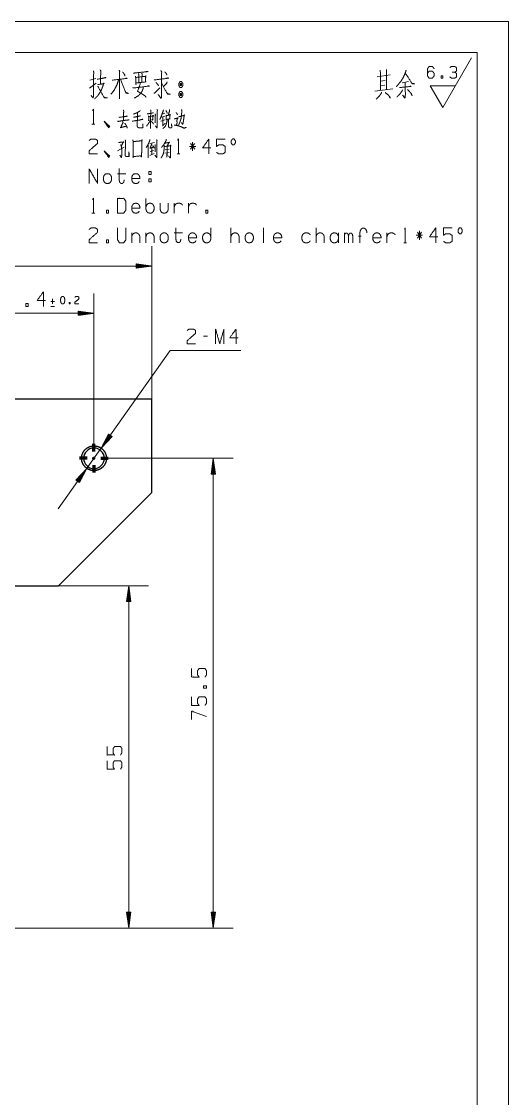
# Model space of a CAD drawing. Header units: millimetres. Extents: x 0 to 210, y 0 to 297.
# Drawn here: x 131.8 to 210, y 123.9 to 297 of the extents above; entities that cross this region are included whole.
import ezdxf

# ---------------------------------------------------------------- set-up
doc = ezdxf.new("R2010")
doc.units = ezdxf.units.MM
doc.layers.add('101', color=7, linetype='Continuous', true_color=0xffffff)

msp = doc.modelspace()

# ---------------------------------------------------------------- linework, layer by layer
at = {"layer": '101', "color": 133, "linetype": 'Continuous', "lineweight": 18}
for p, q in [((210, 297), (0, 297)), ((210, 0), (210, 297)), ((205, 292), (25, 292)), ((205, 5), (205, 292))]:
    msp.add_line(p, q, dxfattribs=at)
at = {"layer": '101', "color": 43, "linetype": 'Continuous', "lineweight": 18}
for p, q in [((199.44, 283.18), (204.06, 291.18)), ((197.42, 286.68), (201.46, 286.68)), ((199.44, 283.18), (197.42, 286.68))]:
    msp.add_line(p, q, dxfattribs=at)
at = {"layer": '101', "color": 72, "linetype": 'Continuous', "lineweight": 18}
for p, q in [((142.8, 287.57), (143.75, 287.83)), ((188.9, 288.11), (191.02, 288.41)), ((189.48, 287.4), (190.2, 287.55)), ((193.96, 287.36), (192.92, 287.17)), ((142.75, 286.29), (143.81, 287.12)), ((188.55, 285.79), (191.44, 286.16)), ((189.45, 286.72), (190.17, 286.8)), ((154.42, 282.13), (154.84, 282.25)), ((143.14, 280.5), (143.57, 280.5)), ((154.86, 281.18), (154.21, 281)), ((154.35, 281.63), (154.83, 281.78)), ((152.41, 277.39), (153.17, 277.57)), ((153.29, 277.24), (153.29, 276.04)), ((159.79, 276.94), (158.78, 276.94)), ((158.95, 277.42), (159.63, 276.47)), ((159.61, 277.42), (158.95, 276.47)), ((159.27, 276.22), (159.27, 277.64)), ((147.24, 276.22), (148.3, 276.82)), ((152.43, 275.47), (153.12, 275.82)), ((152.46, 276.14), (153.03, 276.29)), ((154.81, 275.87), (155.55, 275.97)), ((155.52, 276.49), (154.88, 276.39)), ((156.8, 275.74), (157.23, 275.74)), ((147.24, 272.55), (148.56, 272.55)), ((152.28, 271.7), (152.28, 271.23)), ((152.28, 271.7), (152.62, 271.7)), ((151.79, 266.84), (151.79, 268.59)), ((156.34, 266.22), (156.34, 267.79)), ((158.62, 266.22), (158.62, 267.79)), ((143.14, 266.22), (143.57, 266.22)), ((165.45, 261.45), (165.45, 263.83)), ((170.67, 263.85), (170.67, 261.45)), ((179.11, 261.45), (179.11, 263.83)), ((195.38, 263.13), (196.05, 262.18)), ((196.03, 263.13), (195.38, 262.18)), ((195.7, 261.93), (195.7, 263.35)), ((149.51, 263.03), (149.51, 261.45)), ((151.79, 263.03), (151.79, 261.45)), ((156.34, 263.03), (157.67, 263.03)), ((182.71, 261.45), (182.71, 263.03)), ((183.66, 261.45), (183.66, 263.03)), ((186.36, 262.5), (185.94, 262.5)), ((190.49, 261.45), (190.49, 263.03)), ((193.23, 261.45), (193.65, 261.45)), ((196.21, 262.65), (195.2, 262.65)), ((137.11, 252.02), (136.54, 252.02)), ((136.54, 251.23), (137.11, 251.23)), ((136.82, 252.42), (136.82, 251.62)), ((161.71, 246.42), (161.04, 246.42))]:
    msp.add_line(p, q, dxfattribs=at)
at = {"layer": '101', "color": 22, "linetype": 'Continuous', "lineweight": 18}
for p, q in [((152.76, 236.32), (152.76, 260.89)), ((152.76, 257.71), (150.22, 258.05)), ((150.22, 258.05), (150.22, 257.38)), ((150.22, 258.04), (150.26, 258.04)), ((150.22, 258.04), (150.26, 258.04)), ((150.22, 257.99), (150.64, 257.99)), ((150.22, 257.94), (151.03, 257.94)), ((150.22, 257.89), (151.41, 257.89)), ((51.76, 257.71), (152.76, 257.71)), ((150.22, 257.84), (151.8, 257.84)), ((150.22, 257.79), (152.19, 257.79)), ((150.22, 257.74), (152.57, 257.74)), ((150.22, 257.38), (152.76, 257.71)), ((150.22, 257.69), (152.57, 257.69)), ((150.22, 257.64), (152.19, 257.64)), ((150.22, 257.59), (151.8, 257.59)), ((150.22, 257.53), (151.41, 257.53)), ((150.22, 257.48), (151.03, 257.48)), ((150.22, 257.43), (150.64, 257.43)), ((150.22, 257.38), (150.26, 257.38)), ((150.22, 257.38), (150.26, 257.38)), ((143.46, 229.12), (143.46, 253.3)), ((118.06, 250.12), (143.46, 250.12)), ((140.92, 250.46), (140.92, 249.79)), ((143.46, 250.12), (140.92, 250.46)), ((140.92, 250.45), (140.96, 250.45)), ((140.92, 250.45), (140.96, 250.45)), ((140.92, 250.4), (141.34, 250.4)), ((140.92, 250.35), (141.73, 250.35)), ((140.92, 250.3), (142.11, 250.3)), ((140.92, 250.25), (142.5, 250.25)), ((140.92, 250.2), (142.89, 250.2)), ((140.92, 250.15), (143.27, 250.15)), ((140.92, 249.79), (143.46, 250.12)), ((140.92, 250.1), (143.27, 250.1)), ((140.92, 250.05), (142.89, 250.05)), ((140.92, 250), (142.5, 250)), ((140.92, 249.95), (142.11, 249.95)), ((140.92, 249.89), (141.73, 249.89)), ((140.92, 249.84), (141.34, 249.84)), ((140.92, 249.79), (140.96, 249.79)), ((140.92, 249.79), (140.96, 249.79)), ((137.72, 218.71), (155.71, 244.13)), ((155.71, 244.13), (167.04, 244.13)), ((145.81, 230.72), (144.62, 228.45)), ((144.62, 228.45), (146.36, 230.34)), ((146.07, 230.54), (144.71, 228.63)), ((146.11, 230.51), (144.75, 228.6)), ((146.02, 230.57), (144.89, 228.97)), ((146.15, 230.48), (145.02, 228.88)), ((145.98, 230.6), (145.07, 229.32)), ((145.94, 230.63), (145.25, 229.66)), ((146.19, 230.45), (145.28, 229.17)), ((145.9, 230.66), (145.44, 230)), ((146.23, 230.43), (145.54, 229.45)), ((145.86, 230.69), (145.62, 230.35)), ((145.82, 230.72), (145.8, 230.69)), ((145.82, 230.72), (145.8, 230.69)), ((146.36, 230.34), (145.81, 230.72)), ((146.27, 230.4), (145.81, 229.74)), ((146.31, 230.37), (146.07, 230.03)), ((146.36, 230.34), (146.34, 230.31)), ((146.36, 230.34), (146.34, 230.31)), ((145.76, 226.82), (165.79, 226.82)), ((162.61, 226.82), (162.28, 224.28)), ((162.95, 224.28), (162.61, 226.82)), ((162.61, 151.32), (162.61, 226.82)), ((142.31, 225.19), (140.57, 223.31)), ((140.82, 223.13), (142.18, 225.05)), ((140.86, 223.1), (142.22, 225.02)), ((141.11, 222.92), (142.31, 225.19)), ((162.38, 224.28), (162.38, 225.09)), ((162.43, 224.28), (162.43, 225.47)), ((162.48, 224.28), (162.48, 225.86)), ((162.54, 224.28), (162.54, 226.24)), ((162.59, 224.28), (162.59, 226.63)), ((162.64, 224.28), (162.64, 226.63)), ((162.69, 224.28), (162.69, 226.24)), ((162.74, 224.28), (162.74, 225.86)), ((162.79, 224.28), (162.79, 225.47)), ((162.84, 224.28), (162.84, 225.09)), ((140.57, 223.31), (140.59, 223.33)), ((140.57, 223.31), (140.59, 223.33)), ((140.57, 223.31), (141.11, 222.92)), ((140.61, 223.28), (140.85, 223.62)), ((140.65, 223.25), (141.12, 223.9)), ((140.7, 223.22), (141.38, 224.19)), ((140.74, 223.19), (141.65, 224.48)), ((140.78, 223.16), (141.91, 224.76)), ((140.9, 223.07), (142.04, 224.67)), ((140.94, 223.04), (141.85, 224.33)), ((140.99, 223.01), (141.67, 223.98)), ((141.03, 222.98), (141.49, 223.64)), ((141.07, 222.95), (141.31, 223.3)), ((162.28, 224.28), (162.28, 224.31)), ((162.28, 224.28), (162.28, 224.31)), ((162.28, 224.28), (162.95, 224.28)), ((162.33, 224.28), (162.33, 224.7)), ((162.89, 224.28), (162.89, 224.7)), ((162.94, 224.28), (162.94, 224.31)), ((162.94, 224.28), (162.94, 224.31)), ((141.11, 222.93), (141.13, 222.95)), ((141.11, 222.93), (141.13, 222.95)), ((137.76, 206.32), (152.21, 206.32)), ((149.03, 206.32), (148.7, 203.78)), ((149.01, 203.78), (149.01, 206.13)), ((149.37, 203.78), (149.03, 206.32)), ((149.03, 151.32), (149.03, 206.32)), ((149.06, 203.78), (149.06, 206.13)), ((148.81, 203.78), (148.81, 204.59)), ((148.86, 203.78), (148.86, 204.97)), ((148.91, 203.78), (148.91, 205.36)), ((148.96, 203.78), (148.96, 205.74)), ((149.11, 203.78), (149.11, 205.74)), ((149.16, 203.78), (149.16, 205.36)), ((149.21, 203.78), (149.21, 204.97)), ((149.26, 203.78), (149.26, 204.59)), ((148.7, 203.78), (148.7, 203.81)), ((148.7, 203.78), (148.7, 203.81)), ((148.7, 203.78), (149.37, 203.78)), ((148.75, 203.78), (148.75, 204.2)), ((149.31, 203.78), (149.31, 204.2)), ((149.36, 203.78), (149.36, 203.81)), ((149.36, 203.78), (149.36, 203.81)), ((149.37, 153.86), (148.7, 153.86)), ((148.7, 153.86), (148.7, 153.83)), ((148.7, 153.86), (148.7, 153.83)), ((148.7, 153.86), (149.03, 151.32)), ((148.75, 153.86), (148.75, 153.44)), ((148.81, 153.86), (148.81, 153.06)), ((148.86, 153.86), (148.86, 152.67)), ((148.91, 153.86), (148.91, 152.29)), ((148.96, 153.86), (148.96, 151.9)), ((149.01, 153.86), (149.01, 151.52)), ((149.03, 151.32), (149.37, 153.86)), ((149.06, 153.86), (149.06, 151.52)), ((149.11, 153.86), (149.11, 151.9)), ((149.16, 153.86), (149.16, 152.29)), ((149.21, 153.86), (149.21, 152.67)), ((149.26, 153.86), (149.26, 153.06)), ((149.31, 153.86), (149.31, 153.44)), ((149.36, 153.86), (149.36, 153.83)), ((149.36, 153.86), (149.36, 153.83)), ((162.28, 153.86), (162.61, 151.32)), ((162.95, 153.86), (162.28, 153.86)), ((162.28, 153.86), (162.28, 153.83)), ((162.28, 153.86), (162.28, 153.83)), ((162.33, 153.86), (162.33, 153.44)), ((162.38, 153.86), (162.38, 153.06)), ((162.43, 153.86), (162.43, 152.67)), ((162.48, 153.86), (162.48, 152.29)), ((162.54, 153.86), (162.54, 151.9)), ((162.59, 153.86), (162.59, 151.52)), ((162.61, 151.32), (162.95, 153.86)), ((162.64, 153.86), (162.64, 151.52)), ((162.69, 153.86), (162.69, 151.9)), ((162.74, 153.86), (162.74, 152.29)), ((162.79, 153.86), (162.79, 152.67)), ((162.84, 153.86), (162.84, 153.06)), ((162.89, 153.86), (162.89, 153.44)), ((162.94, 153.86), (162.94, 153.83)), ((162.94, 153.86), (162.94, 153.83)), ((98.76, 151.32), (152.21, 151.32)), ((98.76, 151.32), (165.79, 151.32))]:
    msp.add_line(p, q, dxfattribs=at)
at = {"layer": '101', "color": 151, "linetype": 'Continuous', "lineweight": 25}
for p, q in [((152.76, 236.32), (81.76, 236.32)), ((152.76, 221.32), (152.76, 236.32)), ((137.76, 206.32), (152.76, 221.32)), ((116.76, 206.32), (137.76, 206.32))]:
    msp.add_line(p, q, dxfattribs=at)
at = {"layer": '101', "color": 151, "linetype": 'Continuous', "lineweight": 70}
for p, q in [((143.46, 227.92), (143.46, 229.12)), ((142.36, 226.82), (141.16, 226.82)), ((143.36, 226.82), (143.56, 226.82)), ((143.46, 226.72), (143.46, 226.92)), ((144.56, 226.82), (145.76, 226.82)), ((143.46, 225.72), (143.46, 224.52))]:
    msp.add_line(p, q, dxfattribs=at)
at = {"layer": '101', "color": 151, "linetype": 'Continuous', "lineweight": 25}
for start, end in [(0, 180), (180, 0)]:
    msp.add_arc((143.46, 226.82), 1.65, start, end, dxfattribs=at)
at = {"layer": '101', "color": 22, "linetype": 'Continuous', "lineweight": 18}
for start, end in [(360, 112.5062), (176.9215, 180)]:
    msp.add_arc((143.46, 226.82), 2, start, end, dxfattribs=at)
at = {"layer": '101', "color": 72, "linetype": 'Continuous', "lineweight": 18}
for points, knots in [([(143.36, 289.07), (143.41, 288.88), (143.38, 285.17), (143.36, 284.9), (143.3, 284.72), (142.98, 285.13), (143.3, 284.79)], [0, 0, 0.036415, 0.730241, 0.779551, 0.815963, 0.913319, 1, 1]), ([(144.47, 289.22), (144.57, 289.03), (144.55, 289.07), (144.5, 286.97)], [0, 0, 0.091193, 0.110635, 1, 1]), ([(147.49, 289.18), (147.59, 288.99), (147.57, 289.07), (147.57, 284.6), (147.54, 284.87), (147.57, 285.47)], [0, 0, 0.038317, 0.052469, 0.84624, 0.89317, 1, 1]), ([(154.18, 289.14), (154.39, 288.84), (154.32, 288.88), (154.32, 285.39), (154.32, 284.87), (154.24, 284.64), (153.76, 285.28)], [0, 0, 0.066766, 0.082746, 0.716511, 0.811919, 0.855286, 1, 1]), ([(189.38, 289.16), (189.43, 288.97), (189.48, 285.97)], [0, 0, 0.060975, 1, 1]), ([(190.41, 289.27), (190.44, 289.16), (190.41, 286.05)], [0, 0, 0.035807, 1, 1]), ([(193.56, 289.16), (193.53, 288.97), (193.29, 288.41), (193.05, 287.89), (192.76, 287.44), (192.42, 287.02), (192.15, 286.69), (191.99, 286.54)], [0, 0, 0.061106, 0.258297, 0.444399, 0.61746, 0.79093, 0.929437, 1, 1]), ([(143.97, 287.72), (145.37, 287.98), (145.24, 288.02), (145.11, 287.94)], [0, 0, 0.831313, 0.911428, 1, 1]), ([(147.41, 287.64), (147.17, 286.89), (147.14, 286.82), (146.96, 286.48), (146.72, 285.99), (146.19, 285.32)], [0, 0, 0.296671, 0.326661, 0.471843, 0.676435, 1, 1]), ([(146.4, 287.57), (148.76, 287.87), (148.65, 287.9), (148.44, 287.83)], [0, 0, 0.87576, 0.917174, 1, 1]), ([(147.7, 287.72), (148.55, 285.54), (149, 285.43), (148.57, 285.62), (148.41, 285.92)], [0, 0, 0.648053, 0.777001, 0.905743, 1, 1]), ([(148.04, 288.88), (148.25, 288.65), (148.36, 288.47), (148.44, 288.28)], [0, 0, 0.424564, 0.720341, 1, 1]), ([(149.81, 288.73), (149.89, 288.65), (149.97, 288.73), (152.12, 288.95), (152.01, 288.99), (151.75, 288.92)], [0, 0, 0.039521, 0.079044, 0.859715, 0.900383, 1, 1]), ([(150.11, 288.24), (150.16, 287.98), (150.21, 286.89), (150.16, 287.12), (151.8, 287.3), (151.7, 287.3), (151.78, 288.32), (151.8, 288.2), (150.18, 288.02)], [0, 0, 0.043847, 0.222118, 0.259967, 0.530852, 0.548216, 0.714504, 0.733427, 1, 1]), ([(150.58, 288.65), (150.66, 288.5), (150.66, 287.15)], [0, 0, 0.111717, 1, 1]), ([(151.14, 288.69), (151.19, 288.54), (151.11, 287.23)], [0, 0, 0.107938, 1, 1]), ([(153.18, 287.68), (153.25, 287.6), (153.33, 287.64), (155.46, 287.9), (155.3, 287.94), (154.98, 287.87)], [0, 0, 0.038698, 0.069828, 0.826423, 0.884281, 1, 1]), ([(155.19, 287.3), (155.16, 287.12), (154.61, 286.55)], [0, 0, 0.19307, 1, 1]), ([(154.82, 288.92), (155.08, 288.62), (155.16, 288.39)], [0, 0, 0.626534, 1, 1]), ([(157.52, 287.34), (157.28, 287.34), (157.07, 287.04), (157.07, 286.7), (157.28, 286.4), (157.52, 286.4), (157.73, 286.7), (157.73, 287.04), (157.52, 287.34)], [0, 0, 0.091008, 0.231144, 0.359865, 0.5, 0.591008, 0.731144, 0.859865, 1, 1]), ([(193.48, 288.67), (194.54, 286.99), (194.96, 286.99), (194.54, 287.06), (194.3, 287.36)], [0, 0, 0.616795, 0.748066, 0.881374, 1, 1]), ([(144.04, 286.85), (145.11, 287.04), (145.05, 287.15), (144.97, 286.93), (144.87, 286.55), (144.73, 286.22), (144.63, 285.95), (144.36, 285.5), (144.02, 285.02), (143.83, 284.83), (143.7, 284.72), (143.54, 284.57)], [0, 0, 0.253338, 0.282597, 0.338734, 0.430409, 0.515702, 0.582304, 0.705166, 0.845608, 0.907668, 0.948565, 1, 1]), ([(144.04, 286.55), (144.12, 286.52), (145.11, 284.75), (145.61, 284.72), (145.13, 284.79), (144.97, 285.02)], [0, 0, 0.026103, 0.624863, 0.774805, 0.918203, 1, 1]), ([(149.68, 286.4), (149.79, 286.33), (149.87, 286.33), (152.33, 286.63), (152.2, 286.67), (151.99, 286.59)], [0, 0, 0.042502, 0.06853, 0.881302, 0.926383, 1, 1]), ([(151.4, 286.48), (151.3, 286.07), (151.17, 285.8), (151.01, 285.54), (150.82, 285.32), (150.56, 285.05), (150.26, 284.9), (150.08, 284.75), (149.89, 284.72)], [0, 0, 0.174014, 0.294159, 0.41957, 0.538731, 0.691163, 0.825151, 0.922642, 1, 1]), ([(150.9, 287.12), (150.9, 287), (150.45, 285.8), (150.64, 285.69), (151.14, 285.39), (151.54, 285.13), (151.72, 284.98), (151.83, 284.83)], [0, 0, 0.036334, 0.450295, 0.520383, 0.709725, 0.863608, 0.940673, 1, 1]), ([(153.07, 285.5), (153.18, 285.5), (154.02, 286.33)], [0, 0, 0.082246, 1, 1]), ([(153.39, 287.23), (153.71, 286.89), (153.81, 286.67)], [0, 0, 0.65092, 1, 1]), ([(154.32, 287.04), (155.27, 285.35), (155.75, 285.32), (155.3, 285.39), (155.06, 285.65)], [0, 0, 0.600395, 0.748641, 0.890142, 1, 1]), ([(157.73, 285.43), (157.52, 285.77), (157.28, 285.77), (157.07, 285.43), (157.07, 285.13), (157.28, 284.79), (157.52, 284.79), (157.73, 285.13), (157.73, 285.43)], [0, 0, 0.149197, 0.238509, 0.387707, 0.499993, 0.649197, 0.738509, 0.887713, 1, 1]), ([(157.28, 286.7), (157.52, 286.7), (157.28, 287.04), (157.28, 286.7)], [0, 0, 0.241162, 0.658903, 1, 1]), ([(157.52, 286.7), (157.52, 287.04), (157.28, 287.04)], [0, 0, 0.585817, 1, 1]), ([(189.61, 285.67), (189.61, 285.52), (189.4, 285.19), (188.92, 284.66), (188.74, 284.51)], [0, 0, 0.10021, 0.366542, 0.840567, 1, 1]), ([(190.22, 285.6), (190.75, 285.15), (190.97, 284.89), (191.02, 284.7), (190.83, 285.04)], [0, 0, 0.431173, 0.640405, 0.761213, 1, 1]), ([(192.98, 286.01), (192.92, 285.82), (192.52, 285.3), (192.1, 284.89)], [0, 0, 0.134831, 0.59057, 1, 1]), ([(192.5, 286.39), (194.38, 286.57), (194.3, 286.61), (194.04, 286.54)], [0, 0, 0.838827, 0.877824, 1, 1]), ([(193.43, 287.25), (193.45, 285.22), (193.43, 284.92), (193.37, 284.66), (193, 285.19), (193.37, 284.74)], [0, 0, 0.530097, 0.608927, 0.679024, 0.847315, 1, 1]), ([(193.8, 286.09), (194.19, 285.67), (194.41, 285.41), (194.54, 285.07), (194.35, 285.45)], [0, 0, 0.33875, 0.538268, 0.752638, 1, 1]), ([(157.28, 285.43), (157.28, 285.13), (157.52, 285.13)], [0, 0, 0.556982, 1, 1]), ([(157.52, 285.43), (157.28, 285.43), (157.52, 285.13), (157.52, 285.43)], [0, 0, 0.25882, 0.6746, 1, 1]), ([(143.21, 282.68), (143.36, 282.88), (143.36, 280.5)], [0, 0, 0.093487, 1, 1]), ([(148.14, 282.78), (148.26, 282.63), (148.23, 282.65), (148.19, 281.08)], [0, 0, 0.107235, 0.131115, 1, 1]), ([(150.86, 282.68), (150.82, 282.63), (150.72, 282.55), (150.43, 282.38), (150.15, 282.25), (149.81, 282.13)], [0, 0, 0.051404, 0.160451, 0.439635, 0.699189, 1, 1]), ([(150.41, 282.3), (150.45, 282.2), (150.4, 280.68), (150.4, 280.2), (150.43, 280.08), (150.5, 279.98), (150.63, 279.93), (150.73, 279.9), (151.33, 279.95), (151.28, 280.58), (151.3, 279.95), (151.19, 279.93)], [0, 0, 0.023229, 0.357402, 0.461429, 0.489876, 0.516698, 0.545922, 0.569783, 0.701845, 0.83921, 0.976138, 1, 1]), ([(152, 282.15), (153.01, 282.33), (152.92, 282.35), (152.85, 282.3)], [0, 0, 0.851426, 0.927895, 1, 1]), ([(152.53, 282.8), (152.58, 282.73), (152.57, 282.75), (152.53, 279.85), (152.51, 279.98), (152.53, 280.18)], [0, 0, 0.027423, 0.036566, 0.902372, 0.940058, 1, 1]), ([(153.29, 282.15), (153.31, 282.05), (153.29, 280.75), (153.27, 280.9), (153.29, 281.18)], [0, 0, 0.055546, 0.766659, 0.849274, 1, 1]), ([(153.57, 282.85), (153.65, 282.7), (153.63, 282.73), (153.61, 280.08), (153.57, 279.93), (153.56, 279.88), (153.33, 280.25), (153.56, 279.93)], [0, 0, 0.042615, 0.05048, 0.73147, 0.771074, 0.784702, 0.897719, 1, 1]), ([(154.6, 282.83), (154.58, 282.65), (154.31, 281.93), (154.14, 281.48), (154.03, 281.28)], [0, 0, 0.106104, 0.571783, 0.863434, 1, 1]), ([(155, 282.7), (155.18, 282.4), (155.2, 282.33), (155.2, 282.2)], [0, 0, 0.632783, 0.772841, 1, 1]), ([(155.02, 281.98), (155.06, 281.85), (155.07, 281.13), (155.07, 281.25), (155.67, 281.38), (155.6, 281.35), (155.69, 282.13), (155.71, 282.03), (155.06, 281.85)], [0, 0, 0.040248, 0.26495, 0.303678, 0.493861, 0.517093, 0.758776, 0.790242, 1, 1]), ([(155.59, 282.85), (155.6, 282.68), (155.39, 281.95)], [0, 0, 0.188868, 1, 1]), ([(156.63, 282.38), (156.71, 282.3), (156.8, 282.15), (156.86, 282)], [0, 0, 0.258065, 0.645733, 1, 1]), ([(157.51, 282.85), (157.58, 282.68), (157.56, 282.63), (157.53, 282.18), (157.49, 281.9), (157.47, 281.68), (157.44, 281.43), (157.37, 281.18), (157.31, 280.98), (157.24, 280.78), (157.16, 280.6), (157.05, 280.4)], [0, 0, 0.074018, 0.094817, 0.271839, 0.380575, 0.469087, 0.56811, 0.669996, 0.751144, 0.834339, 0.911224, 1, 1]), ([(145.23, 280.78), (145.83, 280.15), (145.68, 280.15), (145.08, 281), (145.83, 279.93), (145.99, 280.15), (145.08, 281)], [0, 0, 0.178025, 0.207057, 0.420795, 0.689032, 0.745609, 1, 1]), ([(147.25, 281), (147.33, 280.93), (147.36, 280.95), (148.23, 281.1), (149.09, 281.2), (149.02, 281.23), (148.81, 281.15)], [0, 0, 0.046907, 0.066619, 0.466669, 0.863475, 0.897605, 1, 1]), ([(147.5, 281.68), (147.55, 281.6), (147.5, 281.65), (147.57, 281.6), (148.86, 281.8), (148.76, 281.8), (148.51, 281.75)], [0, 0, 0.047956, 0.086002, 0.131211, 0.812844, 0.868208, 1, 1]), ([(148.1, 280.95), (148.12, 280.8), (147.75, 279.95), (147.66, 279.95), (148.67, 280.18)], [0, 0, 0.068681, 0.490423, 0.530609, 1, 1]), ([(148.42, 280.65), (148.67, 280.25), (148.74, 280.13), (148.76, 280), (148.76, 279.88)], [0, 0, 0.543624, 0.709603, 0.855508, 1, 1]), ([(149.57, 280.98), (150.66, 281.15), (150.68, 281.15), (151.32, 281.3), (151.23, 281.3), (151.1, 281.25)], [0, 0, 0.554043, 0.562867, 0.889253, 0.933376, 1, 1]), ([(149.8, 281.63), (149.88, 281.63), (150.94, 281.85), (150.87, 281.88), (150.73, 281.8)], [0, 0, 0.062789, 0.83301, 0.886288, 1, 1]), ([(152.55, 281.2), (152.39, 280.88), (152.23, 280.65), (152.09, 280.43), (151.88, 280.18)], [0, 0, 0.293946, 0.517797, 0.733673, 1, 1]), ([(152.21, 281.85), (152.25, 281.65), (152.27, 281.03), (152.23, 281.15), (152.25, 281.28)], [0, 0, 0.187284, 0.763818, 0.883597, 1, 1]), ([(152.25, 281.68), (153.03, 281.88), (152.96, 281.93), (152.94, 281.75), (152.92, 281.48), (152.9, 281.3), (152.89, 281.23), (152.85, 281.13), (152.73, 281.28), (152.87, 281.15)], [0, 0, 0.385466, 0.427035, 0.511466, 0.643746, 0.728176, 0.765161, 0.816076, 0.909408, 1, 1]), ([(152.58, 281.03), (152.92, 280.7), (152.99, 280.58)], [0, 0, 0.764953, 1, 1]), ([(154.53, 281.63), (154.53, 280.3), (154.47, 280.23), (154.91, 280.65)], [0, 0, 0.652733, 0.69798, 1, 1]), ([(155.21, 281.15), (155.21, 281.08), (155.09, 280.6), (155.04, 280.43), (154.97, 280.3), (154.9, 280.15), (154.76, 280), (154.51, 279.8)], [0, 0, 0.047391, 0.357581, 0.473134, 0.56388, 0.668676, 0.798936, 1, 1]), ([(155.39, 281.23), (155.43, 281.15), (155.43, 280.25), (155.44, 280.13), (155.48, 280), (155.55, 279.95), (155.64, 279.93), (155.82, 279.93), (155.94, 279.95), (155.97, 280), (155.9, 280.58), (155.96, 279.98)], [0, 0, 0.027983, 0.331689, 0.374289, 0.418124, 0.447344, 0.478338, 0.537984, 0.58058, 0.601243, 0.796738, 1, 1]), ([(156.31, 281.35), (156.32, 281.35), (156.96, 281.5), (156.91, 281.58), (156.75, 281.05), (156.75, 281), (156.8, 280.83), (156.8, 280.73), (156.71, 280.33)], [0, 0, 0.008603, 0.326823, 0.371541, 0.638573, 0.662912, 0.75192, 0.800588, 1, 1]), ([(157.1, 281.7), (158, 281.95), (157.95, 282.03), (157.92, 281.83), (157.93, 281.85), (157.83, 281.05), (157.77, 280.78), (157.74, 280.58), (157.7, 280.5), (157.67, 280.45), (157.49, 280.8), (157.69, 280.5)], [0, 0, 0.271544, 0.298204, 0.357163, 0.366055, 0.600315, 0.681613, 0.740566, 0.764638, 0.782409, 0.896225, 1, 1]), ([(156.34, 280.33), (156.57, 280.33), (156.78, 280.3), (156.96, 280.25), (157.17, 280.18), (157.42, 280.1), (157.65, 280), (157.84, 279.9), (157.95, 279.85), (158.25, 280), (158.22, 279.98), (157.95, 279.88), (157.79, 279.93)], [0, 0, 0.090954, 0.175492, 0.248204, 0.337255, 0.439606, 0.538798, 0.625343, 0.671754, 0.804689, 0.821829, 0.933992, 1, 1]), ([(142.68, 277.89), (143, 278.12), (143.69, 278.12), (144.03, 277.89), (144.03, 277.42), (142.67, 276.22), (142.68, 275.74), (144.03, 275.74)], [0, 0, 0.069692, 0.192977, 0.265273, 0.350224, 0.674739, 0.759753, 1, 1]), ([(147.38, 277.57), (148.24, 277.64), (148.19, 277.69), (147.84, 276.99), (147.73, 277.19)], [0, 0, 0.445167, 0.482491, 0.884071, 1, 1]), ([(147.84, 276.99), (147.87, 276.82), (147.93, 276.57), (147.93, 276.34), (147.94, 276.12), (147.93, 275.87), (147.93, 275.67), (147.89, 275.32), (147.87, 275.19), (147.86, 275.14), (147.61, 275.52), (147.86, 275.19)], [0, 0, 0.065535, 0.159351, 0.241944, 0.324791, 0.416786, 0.490205, 0.619335, 0.665675, 0.685142, 0.85006, 1, 1]), ([(148.46, 277.99), (148.54, 277.87), (148.53, 277.89), (148.47, 275.72), (148.47, 275.54), (148.49, 275.42), (148.53, 275.37), (148.58, 275.32), (148.69, 275.29), (149, 275.32), (149.07, 275.32), (149.11, 275.34), (149.07, 276.04), (149.07, 275.32)], [0, 0, 0.032141, 0.038568, 0.495381, 0.532124, 0.55863, 0.571487, 0.586791, 0.609669, 0.676676, 0.691519, 0.700608, 0.847774, 1, 1]), ([(149.69, 277.97), (149.74, 277.74), (149.76, 275.69), (149.76, 275.12), (149.73, 275.29), (151, 275.42), (150.94, 275.44), (151.09, 275.22), (151.1, 275.57), (151.12, 276.02), (151.14, 276.59), (151.16, 277.99), (151.23, 277.92), (151.07, 277.84), (150.43, 277.77), (150.4, 277.77), (149.76, 277.69)], [0, 0, 0.025657, 0.253196, 0.317018, 0.336833, 0.47876, 0.485266, 0.51476, 0.553656, 0.603641, 0.667492, 0.822892, 0.834331, 0.853851, 0.924964, 0.928887, 1, 1]), ([(152.43, 278.02), (152.41, 277.87), (152.3, 277.59), (152.18, 277.32), (152.02, 277.04), (151.84, 276.74)], [0, 0, 0.106865, 0.315425, 0.528804, 0.753609, 1, 1]), ([(152.18, 277.32), (152.18, 275.12), (152.16, 275.29), (152.18, 275.59)], [0, 0, 0.821994, 0.887711, 1, 1]), ([(152.74, 277.34), (152.48, 276.67), (152.44, 276.64), (153.04, 276.84)], [0, 0, 0.517313, 0.548199, 1, 1]), ([(152.9, 277.09), (153.08, 276.79), (153.12, 276.67)], [0, 0, 0.72831, 1, 1]), ([(153.52, 277.99), (153.61, 277.84), (153.57, 277.89), (153.56, 275.47), (153.56, 275.22), (153.52, 275.14), (153.24, 275.52)], [0, 0, 0.050276, 0.06796, 0.768238, 0.840433, 0.864374, 1, 1]), ([(154.72, 277.12), (154.74, 276.89), (154.7, 276.34), (154.63, 275.92), (154.54, 275.62), (154.42, 275.39), (154.3, 275.19), (154.19, 275.09)], [0, 0, 0.104578, 0.359957, 0.559588, 0.70451, 0.82349, 0.932457, 1, 1]), ([(155.07, 278.09), (155.04, 277.87), (154.84, 277.52), (154.81, 277.49), (154.63, 277.17), (154.44, 276.94), (154.3, 276.77)], [0, 0, 0.145651, 0.401693, 0.429381, 0.665963, 0.856126, 1, 1]), ([(154.76, 276.92), (155.82, 277.04), (155.75, 277.14), (155.73, 275.37), (155.73, 275.17), (155.71, 275.04), (155.44, 275.39), (155.69, 275.09)], [0, 0, 0.25921, 0.288939, 0.719827, 0.768378, 0.799021, 0.905603, 1, 1]), ([(154.84, 277.49), (154.9, 277.47), (155.59, 277.57), (155.53, 277.62), (155.2, 276.97), (155.18, 275.19), (155.14, 275.34), (155.18, 275.72)], [0, 0, 0.015166, 0.195359, 0.214213, 0.403485, 0.862692, 0.902557, 1, 1]), ([(156.87, 277.92), (157.01, 278.12), (157.01, 275.74)], [0, 0, 0.093485, 1, 1]), ([(162.24, 276.69), (160.9, 276.69), (161.9, 278.12), (161.9, 275.74)], [0, 0, 0.245869, 0.565293, 1, 1]), ([(163.15, 275.97), (163.49, 275.74), (164.18, 275.74), (164.52, 275.97), (164.52, 276.92), (164.18, 277.17), (163.49, 277.17), (163.15, 276.94), (163.15, 278.12), (164.52, 278.12)], [0, 0, 0.06223, 0.168345, 0.230574, 0.376818, 0.441267, 0.547382, 0.60961, 0.79049, 1, 1]), ([(165.71, 277.17), (165.94, 277.17), (166.16, 277.49), (166.16, 277.82), (165.94, 278.14), (165.71, 278.14), (165.48, 277.82), (165.48, 277.49), (165.71, 277.17)], [0, 0, 0.08568, 0.230393, 0.351582, 0.496296, 0.581975, 0.730393, 0.851582, 1, 1]), ([(145.23, 276.02), (145.83, 275.39), (145.68, 275.39), (145.08, 276.24), (145.83, 275.17), (145.99, 275.39), (145.08, 276.24)], [0, 0, 0.178025, 0.207057, 0.420795, 0.689032, 0.745609, 1, 1]), ([(152.73, 276.67), (152.76, 276.49), (152.74, 275.64)], [0, 0, 0.173549, 1, 1]), ([(142.68, 270.98), (142.68, 273.35), (144.03, 270.98), (144.03, 273.35)], [0, 0, 0.317574, 0.682426, 1, 1]), ([(145.07, 271.28), (145.26, 271.05), (145.51, 270.98), (145.74, 270.98), (145.99, 271.05), (146.18, 271.28), (146.29, 271.6), (146.29, 271.95), (146.18, 272.25), (145.99, 272.48), (145.74, 272.55), (145.51, 272.55), (145.26, 272.48), (145.07, 272.25), (144.96, 271.95), (144.96, 271.6), (145.07, 271.28)], [0, 0, 0.063224, 0.118199, 0.167052, 0.222027, 0.285251, 0.357936, 0.43235, 0.5, 0.563224, 0.618199, 0.667052, 0.722027, 0.785251, 0.852901, 0.927314, 1, 1]), ([(148.31, 271.55), (148.23, 271.2), (148.03, 271), (147.78, 271), (147.57, 271.2), (147.5, 271.55), (147.5, 273.38)], [0, 0, 0.107404, 0.190395, 0.264022, 0.35076, 0.456999, 1, 1]), ([(150.73, 271.28), (150.54, 271.05), (150.29, 270.98), (150.06, 270.98), (149.81, 271.05), (149.62, 271.28), (149.51, 271.6), (149.51, 271.95), (149.62, 272.25), (149.81, 272.48), (150.06, 272.55), (150.29, 272.55), (150.54, 272.48), (150.73, 272.25), (150.84, 271.95), (150.84, 271.78), (149.51, 271.78)], [0, 0, 0.053948, 0.100856, 0.142541, 0.18945, 0.243398, 0.305419, 0.368914, 0.426638, 0.480586, 0.527495, 0.56918, 0.616089, 0.670036, 0.727761, 0.759508, 1, 1]), ([(152.28, 272.4), (152.28, 272.88), (152.62, 272.88), (152.62, 272.4), (152.28, 272.4)], [0, 0, 0.292914, 0.5, 0.792914, 1, 1]), ([(152.62, 271.7), (152.62, 271.23), (152.28, 271.23)], [0, 0, 0.585828, 1, 1]), ([(143.21, 268.39), (143.36, 268.59), (143.36, 266.22)], [0, 0, 0.093487, 1, 1]), ([(147.24, 266.22), (148.23, 266.22), (148.58, 266.69), (148.58, 268.12), (148.23, 268.59), (147.24, 268.59), (147.24, 266.22)], [0, 0, 0.142134, 0.227162, 0.431792, 0.516817, 0.658951, 1, 1]), ([(145.46, 266.22), (145.79, 266.22), (145.79, 266.69), (145.46, 266.69), (145.46, 266.22)], [0, 0, 0.207086, 0.5, 0.707086, 1, 1]), ([(150.73, 266.52), (150.54, 266.29), (150.29, 266.22), (150.06, 266.22), (149.81, 266.29), (149.62, 266.52), (149.51, 266.84), (149.51, 267.19), (149.62, 267.49), (149.81, 267.72), (150.06, 267.79), (150.29, 267.79), (150.54, 267.72), (150.73, 267.49), (150.84, 267.19), (150.84, 267.02), (149.51, 267.02)], [0, 0, 0.053948, 0.100856, 0.142541, 0.18945, 0.243398, 0.305419, 0.368914, 0.426638, 0.480586, 0.527495, 0.56918, 0.616089, 0.670036, 0.727761, 0.759508, 1, 1]), ([(151.79, 266.84), (151.9, 266.52), (152.09, 266.29), (152.34, 266.22), (152.57, 266.22), (152.81, 266.29), (153.01, 266.52), (153.12, 266.84), (153.12, 267.19), (153.01, 267.49), (152.81, 267.72), (152.57, 267.79), (152.34, 267.79), (152.09, 267.72), (151.9, 267.49), (151.79, 267.19)], [0, 0, 0.078529, 0.146836, 0.206231, 0.259011, 0.318408, 0.386713, 0.465242, 0.545638, 0.618727, 0.687032, 0.746429, 0.79921, 0.858604, 0.926911, 1, 1]), ([(154.07, 267.79), (154.07, 266.84), (154.17, 266.52), (154.37, 266.29), (154.61, 266.22), (154.84, 266.22), (155.09, 266.29), (155.29, 266.52), (155.39, 266.84), (155.39, 267.79)], [0, 0, 0.242015, 0.329106, 0.404859, 0.470733, 0.529268, 0.595139, 0.670894, 0.757985, 1, 1]), ([(156.34, 267.19), (156.45, 267.49), (156.64, 267.72), (156.89, 267.79), (157.23, 267.79), (157.47, 267.72), (157.67, 267.49)], [0, 0, 0.180185, 0.348581, 0.495006, 0.68518, 0.831604, 1, 1]), ([(158.62, 267.19), (158.73, 267.49), (158.92, 267.72), (159.17, 267.79), (159.5, 267.79), (159.75, 267.72), (159.94, 267.49)], [0, 0, 0.180184, 0.348579, 0.495003, 0.685176, 0.831605, 1, 1]), ([(161.39, 266.22), (161.73, 266.22), (161.73, 266.69), (161.39, 266.69), (161.39, 266.22)], [0, 0, 0.207086, 0.5, 0.707086, 1, 1]), ([(142.68, 263.6), (143, 263.83), (143.69, 263.83), (144.03, 263.6), (144.03, 263.13), (142.67, 261.93), (142.68, 261.45), (144.03, 261.45)], [0, 0, 0.069692, 0.192977, 0.265273, 0.350224, 0.674739, 0.759753, 1, 1]), ([(147.24, 263.83), (147.24, 261.93), (147.55, 261.45), (148.23, 261.45), (148.58, 261.93), (148.58, 263.83)], [0, 0, 0.33715, 0.438598, 0.557781, 0.66285, 1, 1]), ([(157.42, 262.03), (157.33, 261.68), (157.14, 261.48), (156.89, 261.48), (156.68, 261.68), (156.61, 262.03), (156.61, 263.85)], [0, 0, 0.107404, 0.190397, 0.264021, 0.350761, 0.456999, 1, 1]), ([(162.22, 263.83), (162.22, 262.08), (162.12, 261.75), (161.92, 261.53), (161.67, 261.45), (161.44, 261.45), (161.2, 261.53), (161, 261.75), (160.9, 262.08), (160.9, 262.43), (161, 262.73), (161.2, 262.95), (161.44, 263.03), (161.67, 263.03), (161.92, 262.95), (162.12, 262.73), (162.22, 262.43)], [0, 0, 0.286725, 0.342738, 0.39146, 0.433824, 0.471471, 0.513836, 0.562558, 0.618571, 0.675915, 0.728048, 0.776769, 0.819134, 0.856781, 0.899146, 0.947867, 1, 1]), ([(186.15, 261.45), (186.15, 263.03), (186.2, 263.38), (186.36, 263.65), (186.57, 263.8), (186.84, 263.8), (187.07, 263.65), (187.23, 263.38), (187.28, 263.03)], [0, 0, 0.423654, 0.518871, 0.604327, 0.674205, 0.745519, 0.819329, 0.904782, 1, 1]), ([(193.3, 263.63), (193.44, 263.83), (193.44, 261.45)], [0, 0, 0.093483, 1, 1]), ([(198.66, 262.4), (197.32, 262.4), (198.33, 263.83), (198.33, 261.45)], [0, 0, 0.245869, 0.565293, 1, 1]), ([(199.58, 261.68), (199.91, 261.45), (200.6, 261.45), (200.94, 261.68), (200.94, 262.63), (200.6, 262.88), (199.91, 262.88), (199.58, 262.65), (199.58, 263.83), (200.94, 263.83)], [0, 0, 0.062228, 0.168343, 0.230574, 0.376818, 0.441268, 0.547383, 0.60961, 0.79049, 1, 1]), ([(202.14, 262.88), (202.37, 262.88), (202.58, 263.2), (202.58, 263.53), (202.37, 263.85), (202.14, 263.85), (201.91, 263.53), (201.91, 263.2), (202.14, 262.88)], [0, 0, 0.08568, 0.230393, 0.351582, 0.496296, 0.581975, 0.730393, 0.851582, 1, 1]), ([(145.46, 261.45), (145.79, 261.45), (145.79, 261.93), (145.46, 261.93), (145.46, 261.45)], [0, 0, 0.207086, 0.5, 0.707086, 1, 1]), ([(149.51, 262.43), (149.62, 262.73), (149.81, 262.95), (150.06, 263.03), (150.29, 263.03), (150.54, 262.95), (150.73, 262.73), (150.84, 262.43), (150.84, 261.45)], [0, 0, 0.107749, 0.208448, 0.296008, 0.373818, 0.461378, 0.562077, 0.669826, 1, 1]), ([(151.79, 262.43), (151.9, 262.73), (152.09, 262.95), (152.34, 263.03), (152.57, 263.03), (152.81, 262.95), (153.01, 262.73), (153.12, 262.43), (153.12, 261.45)], [0, 0, 0.107749, 0.208448, 0.296008, 0.373818, 0.461381, 0.562078, 0.669827, 1, 1]), ([(154.17, 261.75), (154.37, 261.53), (154.61, 261.45), (154.84, 261.45), (155.09, 261.53), (155.29, 261.75), (155.39, 262.08), (155.39, 262.43), (155.29, 262.73), (155.09, 262.95), (154.84, 263.03), (154.61, 263.03), (154.37, 262.95), (154.17, 262.73), (154.07, 262.43), (154.07, 262.08), (154.17, 261.75)], [0, 0, 0.063222, 0.118199, 0.167052, 0.222027, 0.285251, 0.357936, 0.43235, 0.5, 0.563224, 0.618199, 0.667052, 0.722028, 0.785251, 0.852901, 0.927314, 1, 1]), ([(159.84, 261.75), (159.64, 261.53), (159.4, 261.45), (159.17, 261.45), (158.92, 261.53), (158.73, 261.75), (158.62, 262.08), (158.62, 262.43), (158.73, 262.73), (158.92, 262.95), (159.17, 263.03), (159.4, 263.03), (159.64, 262.95), (159.84, 262.73), (159.94, 262.43), (159.94, 262.25), (158.62, 262.25)], [0, 0, 0.053947, 0.100856, 0.142542, 0.189451, 0.243398, 0.305419, 0.368914, 0.426638, 0.480585, 0.527494, 0.56918, 0.616089, 0.670036, 0.72776, 0.759508, 1, 1]), ([(165.45, 262.43), (165.55, 262.73), (165.75, 262.95), (166, 263.03), (166.23, 263.03), (166.47, 262.95), (166.67, 262.73), (166.77, 262.43), (166.77, 261.45)], [0, 0, 0.107749, 0.208445, 0.296009, 0.373819, 0.461379, 0.562078, 0.669827, 1, 1]), ([(167.83, 261.75), (168.03, 261.53), (168.27, 261.45), (168.5, 261.45), (168.75, 261.53), (168.94, 261.75), (169.05, 262.08), (169.05, 262.43), (168.94, 262.73), (168.75, 262.95), (168.5, 263.03), (168.27, 263.03), (168.03, 262.95), (167.83, 262.73), (167.72, 262.43), (167.72, 262.08), (167.83, 261.75)], [0, 0, 0.063224, 0.118199, 0.167052, 0.222027, 0.285251, 0.357936, 0.43235, 0.5, 0.563224, 0.618199, 0.667052, 0.722027, 0.785251, 0.852901, 0.927314, 1, 1]), ([(173.5, 261.75), (173.3, 261.53), (173.06, 261.45), (172.83, 261.45), (172.58, 261.53), (172.38, 261.75), (172.28, 262.08), (172.28, 262.43), (172.38, 262.73), (172.58, 262.95), (172.83, 263.03), (173.06, 263.03), (173.3, 262.95), (173.5, 262.73), (173.6, 262.43), (173.6, 262.25), (172.28, 262.25)], [0, 0, 0.053948, 0.100857, 0.142542, 0.189451, 0.243398, 0.305419, 0.368915, 0.426639, 0.480587, 0.527496, 0.569181, 0.61609, 0.670038, 0.727762, 0.759509, 1, 1]), ([(178.17, 261.75), (177.98, 261.53), (177.73, 261.45), (177.38, 261.45), (177.13, 261.53), (176.94, 261.75), (176.83, 262.08), (176.83, 262.43), (176.94, 262.73), (177.13, 262.95), (177.38, 263.03), (177.73, 263.03), (177.98, 262.95), (178.17, 262.73)], [0, 0, 0.075458, 0.141072, 0.230776, 0.29639, 0.371848, 0.458598, 0.547411, 0.628152, 0.70361, 0.769224, 0.858928, 0.924542, 1, 1]), ([(179.11, 262.43), (179.21, 262.73), (179.41, 262.95), (179.66, 263.03), (179.89, 263.03), (180.13, 262.95), (180.33, 262.73), (180.43, 262.43), (180.43, 261.45)], [0, 0, 0.10775, 0.208444, 0.296011, 0.373821, 0.461381, 0.562079, 0.669827, 1, 1]), ([(182.71, 262.43), (182.6, 262.73), (182.41, 262.95), (182.16, 263.03), (181.93, 263.03), (181.68, 262.95), (181.49, 262.73), (181.38, 262.43), (181.38, 262.08), (181.49, 261.75), (181.68, 261.53), (181.93, 261.45), (182.16, 261.45), (182.41, 261.53), (182.6, 261.75), (182.71, 262.08)], [0, 0, 0.073088, 0.141395, 0.20079, 0.25357, 0.312965, 0.381272, 0.454362, 0.534758, 0.613288, 0.681595, 0.740989, 0.79377, 0.853165, 0.921471, 1, 1]), ([(183.66, 262.55), (183.71, 262.83), (183.89, 263), (184.08, 263), (184.26, 262.83), (184.33, 262.55), (184.33, 261.45)], [0, 0, 0.118881, 0.224452, 0.30698, 0.412558, 0.533082, 1, 1]), ([(184.33, 262.55), (184.38, 262.83), (184.56, 263), (184.77, 263), (184.93, 262.83), (185, 262.55), (185, 261.45)], [0, 0, 0.118607, 0.223941, 0.313755, 0.413909, 0.534158, 1, 1]), ([(189.43, 261.75), (189.24, 261.53), (188.99, 261.45), (188.76, 261.45), (188.51, 261.53), (188.32, 261.75), (188.21, 262.08), (188.21, 262.43), (188.32, 262.73), (188.51, 262.95), (188.76, 263.03), (188.99, 263.03), (189.24, 262.95), (189.43, 262.73), (189.54, 262.43), (189.54, 262.25), (188.21, 262.25)], [0, 0, 0.053948, 0.100856, 0.142541, 0.18945, 0.243398, 0.305418, 0.368913, 0.426637, 0.480585, 0.527494, 0.569179, 0.616088, 0.670035, 0.72776, 0.759508, 1, 1]), ([(190.49, 262.43), (190.6, 262.73), (190.79, 262.95), (191.04, 263.03), (191.37, 263.03), (191.62, 262.95), (191.82, 262.73)], [0, 0, 0.180187, 0.348576, 0.495011, 0.68518, 0.831604, 1, 1]), ([(135.67, 252.17), (134.33, 252.17), (135.33, 253.59), (135.33, 251.22)], [0, 0, 0.245869, 0.565293, 1, 1]), ([(138.52, 251.62), (138.69, 251.75), (138.77, 252.1), (138.77, 252.33), (138.69, 252.7), (138.52, 252.81), (138.35, 252.81), (138.18, 252.7), (138.09, 252.33), (138.1, 252.1), (138.18, 251.75), (138.35, 251.62), (138.52, 251.62)], [0, 0, 0.067526, 0.183976, 0.260583, 0.380943, 0.446144, 0.500307, 0.565508, 0.685866, 0.762526, 0.878311, 0.945837, 1, 1]), ([(140.38, 252.7), (140.54, 252.81), (140.88, 252.81), (141.05, 252.7), (141.05, 252.46), (140.37, 251.86), (140.38, 251.62), (141.05, 251.62)], [0, 0, 0.069693, 0.192981, 0.265278, 0.350225, 0.674739, 0.759753, 1, 1]), ([(132.54, 251.22), (132.88, 251.22), (132.88, 251.69), (132.54, 251.69), (132.54, 251.22)], [0, 0, 0.207086, 0.5, 0.707086, 1, 1]), ([(139.49, 251.62), (139.66, 251.62), (139.66, 251.86), (139.49, 251.86), (139.49, 251.62)], [0, 0, 0.20709, 0.5, 0.70709, 1, 1]), ([(158.43, 247.37), (158.74, 247.59), (159.43, 247.59), (159.77, 247.37), (159.77, 246.89), (158.41, 245.69), (158.43, 245.22), (159.77, 245.22)], [0, 0, 0.069691, 0.192978, 0.265274, 0.350226, 0.674742, 0.759752, 1, 1]), ([(162.98, 245.22), (162.98, 247.59), (163.65, 245.22), (164.32, 247.59), (164.32, 245.22)], [0, 0, 0.245192, 0.5, 0.754808, 1, 1]), ([(166.6, 246.17), (165.26, 246.17), (166.26, 247.59), (166.26, 245.22)], [0, 0, 0.24587, 0.565295, 1, 1]), ([(161.29, 191.67), (161.52, 192), (161.52, 192.69), (161.29, 193.03), (160.34, 193.03), (160.09, 192.69), (160.09, 192), (160.32, 191.67), (159.14, 191.67), (159.14, 193.03)], [0, 0, 0.062229, 0.168343, 0.230571, 0.376815, 0.441265, 0.547379, 0.609609, 0.790489, 1, 1]), ([(161.52, 189.9), (161.52, 190.24), (161.04, 190.24), (161.04, 189.9), (161.52, 189.9)], [0, 0, 0.207092, 0.5, 0.707092, 1, 1]), ([(161.29, 187.11), (161.52, 187.45), (161.52, 188.14), (161.29, 188.47), (160.34, 188.47), (160.09, 188.14), (160.09, 187.45), (160.32, 187.11), (159.14, 187.11), (159.14, 188.47)], [0, 0, 0.062226, 0.168344, 0.230571, 0.376816, 0.441264, 0.547382, 0.609609, 0.790491, 1, 1]), ([(161.52, 185.35), (159.14, 186.2), (159.14, 184.85)], [0, 0, 0.652472, 1, 1]), ([(147.72, 179.14), (147.94, 179.48), (147.94, 180.17), (147.72, 180.5), (146.77, 180.5), (146.52, 180.17), (146.52, 179.48), (146.74, 179.14), (145.57, 179.14), (145.57, 180.5)], [0, 0, 0.062229, 0.168345, 0.230571, 0.376816, 0.441264, 0.547379, 0.609609, 0.79049, 1, 1]), ([(147.72, 176.86), (147.94, 177.2), (147.94, 177.89), (147.72, 178.22), (146.77, 178.22), (146.52, 177.89), (146.52, 177.2), (146.74, 176.86), (145.57, 176.86), (145.57, 178.22)], [0, 0, 0.062227, 0.168345, 0.230572, 0.376816, 0.441264, 0.547383, 0.609609, 0.79049, 1, 1])]:
    msp.add_open_spline(points, degree=1, knots=knots, dxfattribs=at)
at = {"layer": '101', "color": 43, "linetype": 'Continuous', "lineweight": 18}
for points, knots in [([(197.01, 288.66), (197.26, 289.03), (197.8, 289.03), (198.07, 288.66), (198.07, 288.28), (197.8, 287.91), (197.26, 287.91), (197.01, 288.28), (197.01, 289.41), (197.26, 289.78), (197.8, 289.78), (198.07, 289.41)], [0, 0, 0.076962, 0.169761, 0.248072, 0.31202, 0.39033, 0.48313, 0.560092, 0.751928, 0.82889, 0.921689, 1, 1]), ([(201.39, 288.86), (201.65, 289.03), (201.65, 289.6), (201.39, 289.78), (200.85, 289.78), (200.58, 289.6)], [0, 0, 0.153872, 0.429849, 0.583721, 0.846128, 1, 1]), ([(199.19, 287.91), (199.46, 287.91), (199.46, 288.28), (199.19, 288.28), (199.19, 287.91)], [0, 0, 0.207084, 0.5, 0.707084, 1, 1]), ([(200.6, 288.09), (200.85, 287.91), (201.39, 287.91), (201.65, 288.09), (201.65, 288.66), (201.39, 288.86), (200.99, 288.86)], [0, 0, 0.124119, 0.34369, 0.472444, 0.703379, 0.836728, 1, 1])]:
    msp.add_open_spline(points, degree=1, knots=knots, dxfattribs=at)
at = {"layer": '101', "color": 151, "linetype": 'Continuous', "lineweight": 25}
for points, knots in [([(141.46, 226.82), (141.53, 227.34), (141.73, 227.82), (142.04, 228.23), (142.45, 228.55), (142.93, 228.75), (143.44, 228.82), (143.95, 228.76), (144.44, 228.57), (144.85, 228.26), (145.18, 227.86), (145.38, 227.38), (145.46, 226.87), (145.46, 226.85), (145.46, 226.82)], [0, 0, 0.082697, 0.165396, 0.248094, 0.330791, 0.413488, 0.496186, 0.578883, 0.661581, 0.744278, 0.826976, 0.909672, 0.992372, 0.996186, 1, 1]), ([(145.46, 226.82), (145.4, 226.31), (145.2, 225.83), (144.89, 225.42), (144.48, 225.1), (144, 224.9), (143.49, 224.82), (142.97, 224.88), (142.49, 225.07), (142.08, 225.38), (141.75, 225.79), (141.54, 226.26), (141.46, 226.77), (141.46, 226.8), (141.46, 226.82)], [0, 0, 0.082697, 0.165396, 0.248094, 0.33079, 0.413488, 0.496186, 0.578883, 0.661582, 0.744278, 0.826976, 0.909672, 0.992372, 0.996186, 1, 1])]:
    msp.add_open_spline(points, degree=1, knots=knots, dxfattribs=at)

doc.saveas('drawing.dxf')
